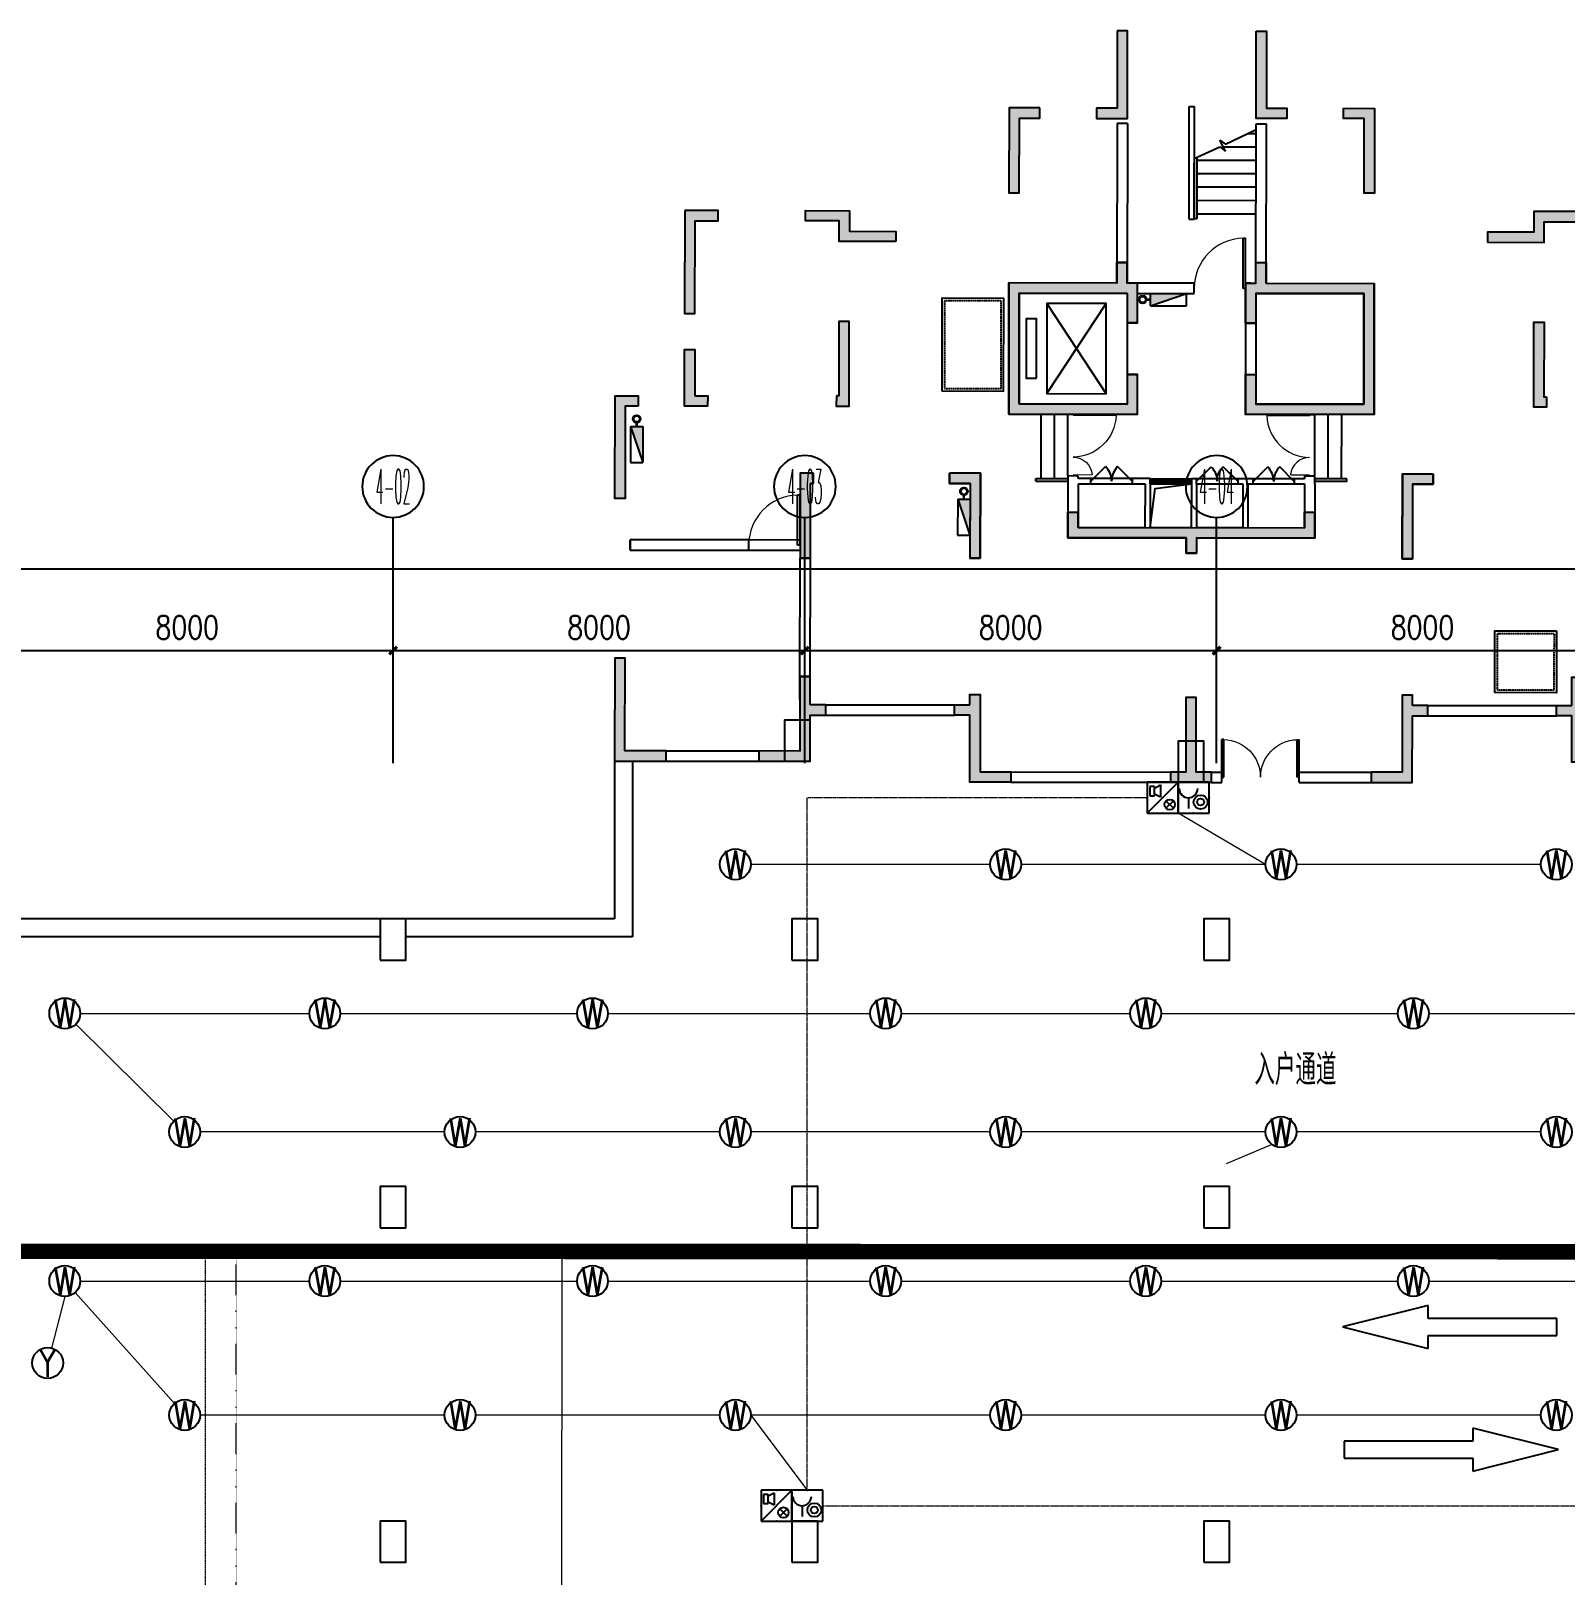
# Model space of a CAD drawing. Extents: x -781653 to 929899, y -292639 to -18670.
# Drawn here: x 415415 to 445226, y -144954 to -114948 of the extents above; entities that cross this region are included whole.
import ezdxf
from ezdxf.enums import TextEntityAlignment as Align

# ---------------------------------------------------------------- set-up
doc = ezdxf.new("R2010")
doc.units = 0
doc.header["$LTSCALE"] = 10
doc.header["$MEASUREMENT"] = 0
for name, pattern in [('ACAD_ISO11W100', [33.5, 12, -3, 12, -3, 0.5, -3]), ('BORDER', [1.75, 0.5, -0.25, 0.5, -0.25, 0, -0.25]), ('CENTER', [2, 1.25, -0.25, 0.25, -0.25]), ('DASH', [0.35, 0.25, -0.1]), ('DASHED', [0.75, 0.5, -0.25]), ('DIVIDE2', [0.625, 0.25, -0.125, 0, -0.125, 0, -0.125])]:
    doc.linetypes.add(name, pattern=pattern)
doc.layers.get('0').update_dxf_attribs({"linetype": 'CONTINUOUS'})
doc.layers.get('Defpoints').update_dxf_attribs({"linetype": 'CONTINUOUS'})
for name, color, linetype in [('AXIS', 3, 'CONTINUOUS'), ('AXIS_TEXT', 7, 'CONTINUOUS'), ('COLUMN', 1, 'CONTINUOUS'), ('DOTE', 8, 'CENTER'), ('JPS-X', 1, 'BORDER'), ('JPS-XHS', 7, 'CONTINUOUS'), ('LVTRY', 6, 'CONTINUOUS'), ('PUB_DIM', 3, 'CONTINUOUS'), ('RD-equip', 3, 'CONTINUOUS'), ('solid', 252, 'CONTINUOUS'), ('STAIR', 9, 'CONTINUOUS'), ('TEXT', 7, 'CONTINUOUS'), ('wall', 8, 'CONTINUOUS'), ('wall-jg', 7, 'CONTINUOUS'), ('WINDOW', 4, 'CONTINUOUS'), ('结构墙', 7, 'CONTINUOUS'), ('行车方向', 4, 'CONTINUOUS'), ('行车线', 207, 'CONTINUOUS')]:
    doc.layers.add(name, color=color, linetype=linetype)
doc.layers.add('RD-line', color=2, linetype='CONTINUOUS', lineweight=0)
doc.layers.get('DOTE').off()
doc.styles.add('_TCH_AXIS', font='COMPLEX', dxfattribs={"bigfont": 'GBCBIG'})
doc.styles.add('COMPLEX', font='COMPLEX')
doc.styles.add('DIM_FONT', font='SIMPLEX', dxfattribs={"width": 0.8, "bigfont": 'HZTXT'})
doc.styles.add('FS1', font='txt4', dxfattribs={"width": 0.8, "bigfont": 'fstxt'})
doc.styles.add('FS2', font='tjromans.shx', dxfattribs={"width": 0.8, "bigfont": 'tjhztxt.shx'})
doc.styles.get("Standard").update_dxf_attribs({"font": 'GBENOR', "bigfont": 'GBCBIG'})
doc.dimstyles.new('DIMN300', dxfattribs={"dimscale": 3, "dimtxt": 300, "dimasz": 100, "dimexe": 250, "dimexo": 300, "dimgap": 150, "dimtad": 1, "dimdec": 0, "dimzin": 0, "dimdsep": 46, "dimtxsty": 'DIM_FONT', "dimblk": 'ARCHTICK', "dimcen": 0.09, "dimclrt": 7, "dimazin": 2, "dimtfac": 1, "dimtdec": 0, "dimtix": 1, "dimtmove": 2, "dimatfit": 3, "dimfxl": 0, "dimtolj": 1, "dimtzin": 0, "dimarcsym": 0})

# ---------------------------------------------------------------- blocks, each defined once
blk = doc.blocks.new('DXHS')
at = {"layer": 'JPS-XHS'}
blk.add_hatch(color=256, dxfattribs=at).paths.add_polyline_path([(-350, 240), (-350, 0), (350, 0)])
at = {"layer": 'JPS-XHS', "linetype": 'Continuous'}
for p, q in [((-350, 240), (-350, 0)), ((-350, 240), (350, 240)), ((-350, 0), (350, 0)), ((350, 240), (350, 0))]:
    blk.add_line(p, q, dxfattribs=at)
at = {"layer": 'JPS-XHS'}
blk.add_line((-350, 240), (350, 0), dxfattribs=at)
blk = doc.blocks.new('FF')
at = {"linetype": 'Continuous'}
for radius in [75, 60]:
    blk.add_circle((0, 0), radius, dxfattribs=at)
blk = doc.blocks.new('$DorLib2D$00000001')
for p, q in [((0.45, 0.975), (0.5, 0.975)), ((0.45, 0), (0.45, 0.975)), ((0.5, 0), (0.5, 0.975)), ((0.5, 0), (0.45, 0))]:
    blk.add_line(p, q)
at = {"lineweight": 13}
blk.add_arc((0.475, 0), 0.975, 91.4693, 180, dxfattribs=at)
blk = doc.blocks.new('$DorLib2D$00000116')
at = {"color": 0}
for p, q in [((-0.5, 0), (-0.146, 0.354)), ((0.5, 0), (0.146, 0.354))]:
    blk.add_line(p, q, dxfattribs=at)
for centre, start, end in [((-0.5, 0), 0, 45), ((0.5, 0), 135, 180)]:
    blk.add_arc(centre, 0.5, start, end, dxfattribs=at)
blk = doc.blocks.new('$WINLIB2D$00000001')
for p, q in [((-0.5, 0.5), (0.5, 0.5)), ((-0.5, 0.5), (-0.5, -0.5)), ((0.5, -0.5), (0.5, 0.5)), ((0.5, 0.167), (-0.5, 0.167)), ((0.5, -0.167), (-0.5, -0.167)), ((-0.5, -0.5), (0.5, -0.5))]:
    blk.add_line(p, q)
blk = doc.blocks.new('$DorLib2D$00000025')
at = {"const_width": 0.02}
for points in [[(0.481, -0.001), (0.481, 0.691)], [(-0.481, 0.001), (-0.481, 0.308)]]:
    blk.add_lwpolyline(points, dxfattribs=at)
at = {"lineweight": 13}
for centre, radius, start, end in [((0.505, -0.002), 0.699, 91.9397, 179.7238), ((-0.501, 0.003), 0.307, 359.7899, 85.7508)]:
    blk.add_arc(centre, radius, start, end, dxfattribs=at)
blk = doc.blocks.new('A$C6717307E')
at = {"layer": 'solid'}
for points in [[(10150, 10050), (9950, 10050), (9950, 10450), (9750, 10450), (9750, 10050), (7650, 10050), (7650, 7500), (10150, 7500), (10150, 8275), (9950, 8275), (9950, 7700), (7850, 7700), (7850, 9850), (9950, 9850), (9950, 9275), (10150, 9275)], [(12450, 9850), (14550, 9850), (14550, 7700), (12450, 7700), (12450, 8275), (12250, 8275), (12250, 7500), (14750, 7500), (14750, 10050), (12650, 10050), (12650, 10450), (12450, 10450), (12450, 10050), (12250, 10050), (12250, 9275), (12450, 9275)], [(4350, 7850), (4300, 7850), (4300, 7650), (4550, 7650), (4550, 9300), (4350, 9300)], [(17850, 7650), (18100, 7650), (18100, 7850), (18050, 7850), (18050, 9300), (17850, 9300)], [(3800, 6150), (3850, 6150), (3850, 6350), (3600, 6350), (3600, 4700), (3800, 4700)], [(6900, 6150), (6900, 4700), (7100, 4700), (7100, 6350), (6500, 6350), (6500, 6150)], [(15300, 4700), (15500, 4700), (15500, 6150), (15900, 6150), (15900, 6350), (15300, 6350)], [(9000, 5300), (9000, 5600), (8800, 5600), (8800, 5100), (11100, 5100), (11100, 4800), (11300, 4800), (11300, 5100), (13600, 5100), (13600, 5600), (13400, 5600), (13400, 5300)]]:
    blk.add_hatch(color=8, dxfattribs=at).paths.add_polyline_path(points)
at = {"layer": 'JPS-X', "color": 8, "const_width": 50}
for points in [[(10325, 9730), (10400, 9730)], [(420, 7325), (420, 7250)], [(6780, 5925), (6780, 5850)]]:
    blk.add_lwpolyline(points, dxfattribs=at)
at = {"layer": 'LVTRY', "color": 8}
blk.add_lwpolyline([(10400, 5300), (10498, 6056), (11200, 6150)], dxfattribs=at)
at = {"layer": 'STAIR', "color": 8}
for p, q in [((11856, 12749), (12450, 13040)), ((12286, 12960), (12450, 12960)), ((11250, 12470), (11748, 12696)), ((11748, 12696), (11855, 12614)), ((11749, 12830), (11856, 12749)), ((11855, 12614), (11749, 12830)), ((11813, 12700), (12450, 12700)), ((11250, 12470), (11250, 11300)), ((11300, 12492), (11300, 11300)), ((11300, 12440), (12450, 12440)), ((11300, 12180), (12450, 12180)), ((11300, 11920), (12450, 11920)), ((11300, 11660), (12450, 11660)), ((11300, 11300), (11250, 11300)), ((11300, 11400), (12450, 11400)), ((8390, 9650), (9540, 7900)), ((8390, 7900), (9540, 9650)), ((9950, 9275), (9950, 8275)), ((8280, 6250), (8280, 7500)), ((8540, 6250), (8540, 7500)), ((8800, 6300), (8800, 7500)), ((13600, 6300), (13600, 7500)), ((13860, 6250), (13860, 7500)), ((14120, 6250), (14120, 7500)), ((8180, 6250), (8800, 6250)), ((8180, 6200), (8180, 6250)), ((8180, 6200), (8800, 6200)), ((10050, 6250), (9250, 6250)), ((9250, 6150), (10050, 6150)), ((12100, 6250), (11300, 6250)), ((11300, 6150), (12100, 6150)), ((13200, 6250), (12400, 6250)), ((12400, 6150), (13200, 6150)), ((14220, 6250), (13600, 6250)), ((14220, 6200), (13600, 6200)), ((14220, 6200), (14220, 6250)), ((3600, 5050), (2600, 5050)), ((2600, 4850), (3600, 4850))]:
    blk.add_line(p, q, dxfattribs=at)
for points in [[(6350, 7950), (7550, 7950), (7550, 9750), (6350, 9750)], [(9540, 7900), (9540, 9650), (8390, 9650), (8390, 7900)], [(8190, 8200), (8190, 9350), (7990, 9350), (7990, 8200)], [(18300, 3300), (18300, 2100), (17100, 2100), (17100, 3300)]]:
    blk.add_lwpolyline(points, close=True, dxfattribs=at)
at = {"layer": 'STAIR', "color": 8, "linetype": 'DASH'}
for points in [[(6400, 8000), (7500, 8000), (7500, 9700), (6400, 9700)], [(18250, 3250), (18250, 2150), (17150, 2150), (17150, 3250)]]:
    blk.add_lwpolyline(points, close=True, dxfattribs=at)
at = {"layer": 'wall', "color": 8}
for p, q in [((11150, 11290), (11150, 13480)), ((11150, 13480), (11250, 13480)), ((11250, 11290), (11250, 13480)), ((9750, 13150), (9750, 10050)), ((9950, 13150), (9750, 13150)), ((9950, 13150), (9950, 10050)), ((12450, 10050), (12450, 13150)), ((12450, 13150), (12650, 13150)), ((12650, 10050), (12650, 13150)), ((11150, 11290), (11250, 11290)), ((7650, 10050), (7650, 7500)), ((9750, 10050), (7650, 10050)), ((10050, 10050), (9950, 10050)), ((11250, 10050), (10050, 10050)), ((11250, 9850), (11250, 10050)), ((12350, 10050), (12250, 10050)), ((12250, 10050), (12250, 9850)), ((12350, 10050), (12450, 10050)), ((12650, 10050), (14750, 10050)), ((14750, 10050), (14750, 7500)), ((7850, 9850), (7850, 7700)), ((9850, 9850), (7850, 9850)), ((9950, 9850), (9850, 9850)), ((9950, 9850), (9950, 9275)), ((10150, 9850), (11250, 9850)), ((10150, 9275), (10150, 9850)), ((12250, 9850), (12250, 7500)), ((12450, 9850), (12450, 7700)), ((12450, 9850), (12550, 9850)), ((12550, 9850), (14550, 9850)), ((14550, 9850), (14550, 7700)), ((9950, 9275), (10150, 9275)), ((10150, 8275), (9950, 8275)), ((9950, 8275), (9950, 7700)), ((10150, 7500), (10150, 8275)), ((7850, 7700), (8900, 7700)), ((8900, 7700), (9950, 7700)), ((13500, 7700), (12450, 7700)), ((14550, 7700), (13500, 7700)), ((7650, 7500), (8800, 7500)), ((8800, 7500), (9000, 7500)), ((9000, 7500), (10150, 7500)), ((13400, 7500), (12250, 7500)), ((13400, 7500), (13600, 7500)), ((14750, 7500), (13600, 7500)), ((9000, 6300), (8800, 6300)), ((8800, 6300), (8800, 6150)), ((8800, 6150), (8800, 5100)), ((9000, 6250), (9000, 6300)), ((9250, 6250), (9000, 6250)), ((9000, 6150), (9000, 5300)), ((9000, 6150), (9250, 6150)), ((9250, 6150), (9250, 6250)), ((10400, 6250), (10050, 6250)), ((10050, 6250), (10050, 6150)), ((10050, 6150), (10300, 6150)), ((10300, 6150), (10300, 5300)), ((10400, 6150), (10400, 6250)), ((10400, 6150), (10400, 5300)), ((11300, 6250), (11200, 6250)), ((11200, 6250), (11200, 6150)), ((11200, 6150), (11200, 5300)), ((11300, 6150), (11300, 6250)), ((11300, 6150), (11300, 5300)), ((12300, 6250), (12100, 6250)), ((12100, 6250), (12100, 6150)), ((12100, 6150), (12200, 6150)), ((12200, 6150), (12200, 5300)), ((12400, 6250), (12300, 6250)), ((12300, 6150), (12300, 5300)), ((12300, 6150), (12400, 6150)), ((12400, 6150), (12400, 6250)), ((13400, 6250), (13200, 6250)), ((13200, 6250), (13200, 6150)), ((13200, 6150), (13400, 6150)), ((13600, 6300), (13400, 6300)), ((13400, 6300), (13400, 6250)), ((13400, 6150), (13400, 5300)), ((13600, 6150), (13600, 6300)), ((13600, 6150), (13600, 5100)), ((9000, 5300), (10300, 5300)), ((10400, 5300), (11200, 5300)), ((11200, 5300), (11200, 5300)), ((11300, 5300), (12200, 5300)), ((12300, 5300), (13400, 5300)), ((2600, 5050), (300, 5050)), ((300, 5050), (300, 4850)), ((300, 4850), (2600, 4850)), ((2600, 4850), (2600, 5050)), ((3600, 5050), (3600, 4850)), ((8800, 5100), (10400, 5100)), ((10400, 5100), (11100, 5100)), ((11100, 5100), (11100, 4800)), ((11300, 5100), (12300, 5100)), ((11300, 5100), (11300, 4800)), ((11300, 5100), (11300, 5100)), ((12300, 5100), (13600, 5100)), ((3600, 2400), (3600, 4700)), ((3600, 4700), (3800, 4700)), ((3800, 2400), (3800, 4700)), ((11300, 4800), (11100, 4800)), ((3600, 2400), (3800, 2400))]:
    blk.add_line(p, q, dxfattribs=at)
at = {"layer": 'wall-jg', "color": 8}
for p, q in [((9750, 10050), (9750, 10450)), ((9750, 10450), (9950, 10450)), ((9950, 10450), (9950, 10050)), ((12450, 10050), (12450, 10450)), ((12450, 10450), (12650, 10450)), ((12650, 10450), (12650, 10050)), ((7650, 7500), (7650, 10050)), ((9750, 10050), (7650, 10050)), ((10150, 10050), (9950, 10050)), ((10150, 9275), (10150, 10050)), ((12250, 9275), (12250, 10050)), ((12250, 10050), (12450, 10050)), ((12650, 10050), (14750, 10050)), ((14750, 7500), (14750, 10050)), ((7850, 9850), (9950, 9850)), ((7850, 7700), (7850, 9850)), ((9950, 9850), (9950, 9275)), ((12450, 9850), (12450, 9275)), ((14550, 9850), (12450, 9850)), ((14550, 7700), (14550, 9850)), ((4550, 9300), (4350, 9300)), ((4350, 9300), (4350, 7850)), ((4550, 7650), (4550, 9300)), ((10150, 9275), (9950, 9275)), ((12250, 9275), (12450, 9275)), ((17850, 7650), (17850, 9300)), ((17850, 9300), (18050, 9300)), ((18050, 9300), (18050, 7850)), ((9950, 8275), (9950, 7700)), ((10150, 8275), (9950, 8275)), ((10150, 7500), (10150, 8275)), ((12250, 7500), (12250, 8275)), ((12250, 8275), (12450, 8275)), ((12450, 8275), (12450, 7700)), ((4300, 7850), (4300, 7650)), ((4350, 7850), (4300, 7850)), ((18050, 7850), (18100, 7850)), ((18100, 7850), (18100, 7650)), ((4300, 7650), (4550, 7650)), ((7850, 7700), (9950, 7700)), ((14550, 7700), (12450, 7700)), ((18100, 7650), (17850, 7650)), ((7650, 7500), (10150, 7500)), ((14750, 7500), (12250, 7500)), ((3850, 6350), (3600, 6350)), ((3600, 6350), (3600, 4700)), ((3850, 6350), (3850, 6150)), ((7100, 6350), (6500, 6350)), ((6500, 6150), (6500, 6350)), ((7100, 6350), (7100, 4700)), ((15300, 6350), (15900, 6350)), ((15300, 6350), (15300, 4700)), ((15900, 6150), (15900, 6350)), ((3800, 4700), (3800, 6150)), ((3850, 6150), (3800, 6150)), ((6900, 6150), (6500, 6150)), ((6900, 6150), (6900, 4700)), ((15500, 6150), (15500, 4700)), ((15500, 6150), (15900, 6150)), ((8800, 5600), (9000, 5600)), ((8800, 5100), (8800, 5600)), ((9000, 5300), (9000, 5600)), ((13400, 5600), (13600, 5600)), ((13400, 5300), (13400, 5600)), ((13600, 5100), (13600, 5600)), ((9000, 5300), (13400, 5300)), ((300, 5050), (300, 5050)), ((300, 4850), (300, 5050)), ((300, 4850), (300, 4850)), ((11100, 5100), (8800, 5100)), ((11100, 5100), (11100, 4800)), ((11300, 5100), (11300, 4800)), ((11300, 5100), (13600, 5100)), ((3800, 4700), (3600, 4700)), ((7100, 4700), (6900, 4700)), ((11100, 4800), (11300, 4800)), ((15300, 4700), (15500, 4700)), ((3800, 2400), (3600, 2400)), ((3600, 1950), (3600, 2400)), ((3800, 1950), (3800, 2400))]:
    blk.add_line(p, q, dxfattribs=at)
at = {"layer": 'WINDOW', "color": 8, "linetype": 'DASH'}
for p, q in [((10150, 9275), (9950, 9275)), ((9950, 8275), (10150, 8275))]:
    blk.add_line(p, q, dxfattribs=at)
at = {"layer": 'JPS-X', "color": 8}
blk.add_blockref('FF', (10250, 9730), dxfattribs=at)
at = {"layer": 'JPS-X', "color": 8, "rotation": 270}
for p in [(420, 7400), (6780, 6000)]:
    blk.add_blockref('FF', p, dxfattribs=at)
at = {"layer": 'JPS-XHS', "color": 8, "xscale": -1}
for p, rotation in [((10750, 9850), 179.9999999999999), ((540, 6900), 90), ((6900, 5500), 90)]:
    blk.add_blockref('DXHS', p, dxfattribs=dict(at, rotation=rotation))
at = {"layer": 'WINDOW', "color": 8}
for name, p, xscale, yscale, zscale in [('$DorLib2D$00000001', (11750, 9950), 1000.000000000001, 1000.000000000001, -1000), ('$DorLib2D$00000116', (11700, 6200), -799.9999999999999, 799.9999999999999, -800), ('$DorLib2D$00000116', (12800, 6200), 799.9999999999999, 799.9999999999999, 800)]:
    blk.add_blockref(name, p, dxfattribs=dict(at, xscale=xscale, yscale=yscale, zscale=zscale))
for name, p, xscale, yscale, zscale, rotation in [('$DorLib2D$00000025', (8900, 6900), -1199.999999999999, 1199.999999999999, -1200, 270), ('$DorLib2D$00000025', (13500, 6900), 1199.999999999999, 1199.999999999999, -1200, 90), ('$DorLib2D$00000116', (9650, 6200), 800, 800, 800, 359.9999999999974), ('$WINLIB2D$00000001', (10800, 6200), -799.9999999999999, 99.99999999999999, 800, 179.9999999999999), ('$DorLib2D$00000001', (3100, 4950), 999.9999999999995, 999.9999999999995, -1000, 359.9999999998243)]:
    blk.add_blockref(name, p, dxfattribs=dict(at, xscale=xscale, yscale=yscale, zscale=zscale, rotation=rotation))
blk = doc.blocks.new('A$C63A85C0E')
at = {"layer": 'solid'}
for points in [[(9350, 13100), (9350, 12900), (9950, 12900), (9950, 14400), (9950, 14600), (9750, 14600), (9750, 13100)], [(12650, 13100), (12650, 14600), (12450, 14600), (12450, 14400), (12450, 12900), (13050, 12900), (13050, 13100)], [(7650, 13100), (7650, 11450), (7850, 11450), (7850, 12900), (8250, 12900), (8250, 13100)], [(14550, 12900), (14550, 11450), (14750, 11450), (14750, 13100), (14150, 13100), (14150, 12900)], [(1350, 11100), (1350, 9100), (1550, 9100), (1550, 10900), (2000, 10900), (2000, 11100)], [(4550, 10700), (4550, 11100), (3700, 11100), (3700, 10900), (4350, 10900), (4350, 10500), (5450, 10500), (5450, 10700)], [(18050, 10900), (18700, 10900), (18700, 11100), (17850, 11100), (17850, 10700), (16950, 10700), (16950, 10500), (18050, 10500)], [(9950, 8925), (10150, 8925), (10150, 9700), (9950, 9700), (9950, 10100), (9750, 10100), (9750, 9700), (7650, 9700), (7650, 7150), (10150, 7150), (10150, 7925), (9950, 7925), (9950, 7350), (7850, 7350), (7850, 9500), (9950, 9500)], [(12450, 8925), (12250, 8925), (12250, 9700), (12450, 9700), (12450, 10100), (12650, 10100), (12650, 9700), (14750, 9700), (14750, 7150), (12250, 7150), (12250, 7925), (12450, 7925), (12450, 7350), (14550, 7350), (14550, 9500), (12450, 9500)], [(4350, 7500), (4300, 7500), (4300, 7300), (4550, 7300), (4550, 8950), (4350, 8950)], [(17850, 7300), (18100, 7300), (18100, 7500), (18050, 7500), (18050, 8950), (17850, 8950)], [(1550, 7500), (1550, 8400), (1350, 8400), (1350, 7300), (1800, 7300), (1800, 7500)], [(0, 7500), (0, 5500), (200, 5500), (200, 7300), (450, 7300), (450, 7500)], [(3800, 5800), (3850, 5800), (3850, 6000), (3600, 6000), (3600, 4350), (3800, 4350)], [(6900, 5800), (6900, 4350), (7100, 4350), (7100, 6000), (6500, 6000), (6500, 5800)], [(15300, 4350), (15500, 4350), (15500, 5800), (15900, 5800), (15900, 6000), (15300, 6000)], [(9000, 4950), (9000, 5250), (8800, 5250), (8800, 4750), (11100, 4750), (11100, 4450), (11300, 4450), (11300, 4750), (13600, 4750), (13600, 5250), (13400, 5250), (13400, 4950)], [(1000, 400), (1000, 600), (200, 600), (200, 2400), (0, 2400), (0, 400)], [(2800, 600), (2800, 400), (3800, 400), (3800, 1300), (4100, 1300), (4100, 1500), (3800, 1500), (3800, 2050), (3600, 2050), (3600, 600)], [(18600, 1300), (18600, 400), (19600, 400), (19600, 600), (18800, 600), (18800, 2050), (18600, 2050), (18600, 1500), (18300, 1500), (18300, 1300)], [(7100, 1700), (6900, 1700), (6900, 1500), (6600, 1500), (6600, 1300), (6900, 1300), (6900, 0), (7700, 0), (7700, 200), (7100, 200)], [(11600, 0), (11600, 200), (11300, 200), (11300, 1650), (11100, 1650), (11100, 200), (10800, 200), (10800, 0)], [(15300, 200), (14700, 200), (14700, 0), (15500, 0), (15500, 1300), (15800, 1300), (15800, 1500), (15500, 1500), (15500, 1700), (15300, 1700)]]:
    blk.add_hatch(color=256, dxfattribs=at).paths.add_polyline_path(points)
at = {"layer": 'wall-jg'}
for points in [[(9750, 14600), (9750, 13100), (9350, 13100), (9350, 12900), (9950, 12900), (9950, 14400), (9950, 14400), (9950, 14600)], [(12450, 14600), (12650, 14600), (12650, 13100), (13050, 13100), (13050, 12900), (12450, 12900), (12450, 14400), (12450, 14400)], [(1350, 11100), (1350, 9100), (1550, 9100), (1550, 10900), (2000, 10900), (2000, 11100)], [(5450, 10500), (4350, 10500), (4350, 10900), (3700, 10900), (3700, 11100), (4550, 11100), (4550, 10700), (5450, 10700)], [(16950, 10500), (18050, 10500), (18050, 10900), (18700, 10900), (18700, 11100), (17850, 11100), (17850, 10700), (16950, 10700)], [(1550, 7500), (1800, 7500), (1800, 7300), (1350, 7300), (1350, 8400), (1550, 8400)], [(450, 7300), (200, 7300), (200, 5500), (0, 5500), (0, 7500), (450, 7500)], [(6500, 6000), (6500, 5800), (6900, 5800), (6900, 4350), (7100, 4350), (7100, 6000)], [(15900, 6000), (15900, 5800), (15500, 5800), (15500, 4350), (15300, 4350), (15300, 6000)]]:
    blk.add_lwpolyline(points, close=True, dxfattribs=at)
for points in [[(8250, 13100), (7650, 13100), (7650, 11450), (7850, 11450), (7850, 12900), (8250, 12900), (8250, 13100)], [(14150, 13100), (14750, 13100), (14750, 11450), (14550, 11450), (14550, 12900), (14150, 12900), (14150, 13100)], [(9950, 8925), (10150, 8925), (10150, 9700), (9950, 9700), (9950, 10100), (9750, 10100), (9750, 9700), (7650, 9700), (7650, 7150), (10150, 7150), (10150, 7925), (9950, 7925), (9950, 7350), (7850, 7350), (7850, 9500), (9950, 9500), (9950, 8925)], [(12450, 8925), (12250, 8925), (12250, 9700), (12450, 9700), (12450, 10100), (12650, 10100), (12650, 9700), (14750, 9700), (14750, 7150), (12250, 7150), (12250, 7925), (12450, 7925), (12450, 7350), (14550, 7350), (14550, 9500), (12450, 9500), (12450, 8925)], [(4300, 7500), (4300, 7300), (4550, 7300), (4550, 8950), (4350, 8950), (4350, 7500), (4300, 7500)], [(18100, 7500), (18100, 7300), (17850, 7300), (17850, 8950), (18050, 8950), (18050, 7500), (18100, 7500)], [(3600, 4350), (3800, 4350), (3800, 5800), (3850, 5800), (3850, 6000), (3600, 6000), (3600, 4350)], [(13400, 5250), (13600, 5250), (13600, 4750), (11300, 4750), (11300, 4450), (11100, 4450), (11100, 4750), (8800, 4750), (8800, 5250), (9000, 5250), (9000, 4950), (13400, 4950), (13400, 5250)], [(0, 400), (1000, 400), (1000, 600), (200, 600), (200, 2400), (0, 2400), (0, 400)], [(3800, 1500), (3800, 2050), (3600, 2050), (3600, 600), (2800, 600), (2800, 400), (3800, 400), (3800, 1300), (4100, 1300), (4100, 1500), (3800, 1500)], [(18600, 1500), (18600, 2050), (18800, 2050), (18800, 600), (19600, 600), (19600, 400), (18600, 400), (18600, 1300), (18300, 1300), (18300, 1500), (18600, 1500)], [(6900, 1500), (6900, 1700), (7100, 1700), (7100, 200), (7700, 200), (7700, 0), (6900, 0), (6900, 1300), (6600, 1300), (6600, 1500), (6900, 1500)], [(11600, 200), (11300, 200), (11300, 1650), (11100, 1650), (11100, 200), (10800, 200), (10800, 0), (11600, 0), (11600, 200)], [(15500, 1500), (15500, 1700), (15300, 1700), (15300, 200), (14700, 200), (14700, 0), (15500, 0), (15500, 1300), (15800, 1300), (15800, 1500), (15500, 1500)]]:
    blk.add_lwpolyline(points, dxfattribs=at)
blk = doc.blocks.new('$DorLib2D$00000002')
for p, q in [((-0.5, 0), (-0.5, 0.4875)), ((-0.475, 0.4875), (-0.5, 0.4875)), ((-0.475, 0), (-0.475, 0.4875)), ((0.475, 0), (0.475, 0.4875)), ((0.475, 0.4875), (0.5, 0.4875)), ((0.5, 0), (0.5, 0.4875)), ((-0.5, 0), (-0.475, 0)), ((0.5, 0), (0.475, 0))]:
    blk.add_line(p, q)
at = {"lineweight": 13}
for centre, start, end in [((-0.4875, 0), 0, 88.53072), ((0.4875, 0), 91.46928, 180)]:
    blk.add_arc(centre, 0.4875, start, end, dxfattribs=at)
blk = doc.blocks.new('A$C1C157CE4')
at = {"layer": '行车线', "linetype": 'DASH', "ltscale": 3000}
for points in [[(4167, 2967), (1667, 2967), (1667, 3217), (0, 2800), (1667, 2383), (1667, 2633), (4167, 2633)], [(2531, 833), (2531, 583), (31, 583), (31, 250), (2531, 250), (2531, 0), (4198, 417)]]:
    blk.add_lwpolyline(points, close=True, dxfattribs=at)
blk = doc.blocks.new('A$C0FE76EBE')
at = {"layer": 'COLUMN'}
for points in [[(2867, 57011), (3367, 57011), (3367, 57811), (2867, 57811)], [(10518, 56603), (11018, 56603), (11018, 57403), (10518, 57403)], [(-4987, 53147), (-4487, 53147), (-4487, 53947), (-4987, 53947)], [(3013, 53147), (3513, 53147), (3513, 53947), (3013, 53947)], [(11013, 53147), (11513, 53147), (11513, 53947), (11013, 53947)], [(-4987, 47947), (-4487, 47947), (-4487, 48747), (-4987, 48747)], [(3013, 47947), (3513, 47947), (3513, 48747), (3013, 48747)], [(11013, 47947), (11513, 47947), (11513, 48747), (11013, 48747)], [(-4987, 41447), (-4487, 41447), (-4487, 42247), (-4987, 42247)], [(3013, 41447), (3513, 41447), (3513, 42247), (3013, 42247)], [(11013, 41447), (11513, 41447), (11513, 42247), (11013, 42247)]]:
    blk.add_lwpolyline(points, close=True, dxfattribs=at)
at = {"layer": '结构墙'}
for p, q in [((-433, 57015), (-433, 53947)), ((-83, 57015), (-83, 53597))]:
    blk.add_line(p, q, dxfattribs=at)
at = {"layer": '结构墙', "linetype": 'ByBlock'}
for p, q in [((-433, 53947), (-12937, 53947)), ((-4987, 53597), (-12337, 53597)), ((-83, 53597), (-4487, 53597))]:
    blk.add_line(p, q, dxfattribs=at)
blk = doc.blocks.new('_ArchTick')
at = {"color": 0, "linetype": 'ByBlock', "const_width": 0.4}
blk.add_lwpolyline([(-0.5, -0.5), (0.5, 0.5)], dxfattribs=at)
blk = doc.blocks.new('*D91')
at = {"layer": 'Defpoints', "color": 0}
for p in [(271364, 114956), (263364, 112319), (271364, 112319)]:
    blk.add_point(p, dxfattribs=at)
at = {"layer": 'PUB_DIM', "color": 0, "lineweight": -2}
for p, q in [((263364, 112769), (263364, 115331)), ((271364, 112769), (271364, 115331)), ((263364, 114956), (271364, 114956))]:
    blk.add_line(p, q, dxfattribs=at)
at = {"layer": 'PUB_DIM', "color": 0, "lineweight": -2, "xscale": 150, "yscale": 150, "zscale": 150, "rotation": 180}
blk.add_blockref('_ArchTick', (263364, 114956), dxfattribs=at)
at = {"layer": 'PUB_DIM', "color": 0, "lineweight": -2, "xscale": 150, "yscale": 150, "zscale": 150}
blk.add_blockref('_ArchTick', (271364, 114956), dxfattribs=at)
at = {"layer": 'PUB_DIM', "color": 7, "insert": (267364, 115406), "char_height": 450, "attachment_point": 5, "style": 'DIM_FONT'}
blk.add_mtext('\\A1;8000', dxfattribs=at)
blk = doc.blocks.new('*D92')
at = {"layer": 'Defpoints', "color": 0}
for p in [(263364, 114956), (255364, 112319), (263364, 112319)]:
    blk.add_point(p, dxfattribs=at)
at = {"layer": 'PUB_DIM', "color": 0, "lineweight": -2}
for p, q in [((255364, 112769), (255364, 115331)), ((263364, 112769), (263364, 115331)), ((255364, 114956), (263364, 114956))]:
    blk.add_line(p, q, dxfattribs=at)
at = {"layer": 'PUB_DIM', "color": 0, "lineweight": -2, "xscale": 150, "yscale": 150, "zscale": 150, "rotation": 180}
blk.add_blockref('_ArchTick', (255364, 114956), dxfattribs=at)
at = {"layer": 'PUB_DIM', "color": 0, "lineweight": -2, "xscale": 150, "yscale": 150, "zscale": 150}
blk.add_blockref('_ArchTick', (263364, 114956), dxfattribs=at)
at = {"layer": 'PUB_DIM', "color": 7, "insert": (259364, 115406), "char_height": 450, "attachment_point": 5, "style": 'DIM_FONT'}
blk.add_mtext('\\A1;8000', dxfattribs=at)
blk = doc.blocks.new('*D93')
at = {"layer": 'Defpoints', "color": 0}
for p in [(255364, 114956), (247364, 112319), (255364, 112319)]:
    blk.add_point(p, dxfattribs=at)
at = {"layer": 'PUB_DIM', "color": 0, "lineweight": -2}
for p, q in [((247364, 112769), (247364, 115331)), ((255364, 112769), (255364, 115331)), ((247364, 114956), (255364, 114956))]:
    blk.add_line(p, q, dxfattribs=at)
at = {"layer": 'PUB_DIM', "color": 0, "lineweight": -2, "xscale": 150, "yscale": 150, "zscale": 150, "rotation": 180}
blk.add_blockref('_ArchTick', (247364, 114956), dxfattribs=at)
at = {"layer": 'PUB_DIM', "color": 0, "lineweight": -2, "xscale": 150, "yscale": 150, "zscale": 150}
blk.add_blockref('_ArchTick', (255364, 114956), dxfattribs=at)
at = {"layer": 'PUB_DIM', "color": 7, "insert": (251364, 115406), "char_height": 450, "attachment_point": 5, "style": 'DIM_FONT'}
blk.add_mtext('\\A1;8000', dxfattribs=at)
blk = doc.blocks.new('*D94')
at = {"layer": 'Defpoints', "color": 0}
for p in [(247364, 114956), (239364, 112319), (247364, 112319)]:
    blk.add_point(p, dxfattribs=at)
at = {"layer": 'PUB_DIM', "color": 0, "lineweight": -2}
for p, q in [((239364, 112769), (239364, 115331)), ((247364, 112769), (247364, 115331)), ((239364, 114956), (247364, 114956))]:
    blk.add_line(p, q, dxfattribs=at)
at = {"layer": 'PUB_DIM', "color": 0, "lineweight": -2, "xscale": 150, "yscale": 150, "zscale": 150, "rotation": 180}
blk.add_blockref('_ArchTick', (239364, 114956), dxfattribs=at)
at = {"layer": 'PUB_DIM', "color": 0, "lineweight": -2, "xscale": 150, "yscale": 150, "zscale": 150}
blk.add_blockref('_ArchTick', (247364, 114956), dxfattribs=at)
at = {"layer": 'PUB_DIM', "color": 7, "insert": (243364, 115406), "char_height": 450, "attachment_point": 5, "style": 'DIM_FONT'}
blk.add_mtext('\\A1;8000', dxfattribs=at)
blk = doc.blocks.new('*D117')
at = {"layer": 'Defpoints', "color": 0}
for p in [(295364, 116544), (25264, 112319), (295364, 112296)]:
    blk.add_point(p, dxfattribs=at)
at = {"layer": 'PUB_DIM', "color": 0, "lineweight": -2}
for p, q in [((25264, 112769), (25264, 116919)), ((295364, 112746), (295364, 116919)), ((25264, 116544), (295364, 116544))]:
    blk.add_line(p, q, dxfattribs=at)
at = {"layer": 'PUB_DIM', "color": 0, "lineweight": -2, "xscale": 150, "yscale": 150, "zscale": 150, "rotation": 180}
blk.add_blockref('_ArchTick', (25264, 116544), dxfattribs=at)
at = {"layer": 'PUB_DIM', "color": 0, "lineweight": -2, "xscale": 150, "yscale": 150, "zscale": 150}
blk.add_blockref('_ArchTick', (295364, 116544), dxfattribs=at)
at = {"layer": 'PUB_DIM', "color": 7, "insert": (160314, 116994), "char_height": 450, "attachment_point": 5, "style": 'DIM_FONT'}
blk.add_mtext('\\A1;270100', dxfattribs=at)
blk = doc.blocks.new('_AXISO')
blk.add_circle((0, 0), 0.5)
at = {"layer": 'AXIS_TEXT', "style": 'COMPLEX', "width": 1.041667}
blk.add_attdef('A', text='', height=0.56, dxfattribs=at).set_placement((-0.25, -0.28), (0.25, -0.28), align=Align.FIT)
blk = doc.blocks.new('yy')
at = {"layer": 'RD-equip'}
blk.add_circle((0, 0), 200, dxfattribs=at)
at = {"layer": 'RD-equip', "color": 4, "style": 'FS1', "width": 0.8}
blk.add_attdef('Y', text='', height=360, dxfattribs=at).set_placement((0, 0), align=Align.MIDDLE)
blk = doc.blocks.new('$equip$00001630')
for p, q in [((-0.5, 0), (-0.5, -1)), ((0.5, 0), (-0.5, 0)), ((0.5, -1), (0.5, 0)), ((-0.169, -0.5), (-0.169, -0.85)), ((-0.5, -1), (0.5, -1))]:
    blk.add_line(p, q)
for radius in [0.226, 0.113]:
    blk.add_circle((0.227, -0.64), radius)
blk.add_arc((-0.169, -0.2), 0.3, 180, 0)
for p in [(0, 0), (-0.5, -0.5), (0.5, -0.5), (0, -1)]:
    blk.add_point(p)
at = {"flags": 9}
blk.add_attdef('A', (0, 0), '', height=0.00002, dxfattribs=at)
blk.add_attdef('B', text='', height=0.4, dxfattribs=at).set_placement((0.884, -0.7), align=Align.MIDDLE_CENTER)
blk = doc.blocks.new('$equip$00001636')
for p, q in [((0.5, 0), (-0.5, 0)), ((0.5, 0), (-0.5, -1)), ((-0.5, 0), (-0.5, -1)), ((0.5, -1), (0.5, 0)), ((-0.417, -0.135, 0), (-0.417, -0.435, 0)), ((-0.269, -0.135, 0), (-0.417, -0.135, 0)), ((-0.417, -0.435, 0), (-0.269, -0.435, 0)), ((-0.269, -0.185, 0), (-0.069, -0.085, 0)), ((-0.269, -0.435, 0), (-0.269, -0.135, 0)), ((-0.069, -0.485, 0), (-0.269, -0.385, 0)), ((-0.069, -0.085, 0), (-0.069, -0.485, 0)), ((-0.5, -1), (0.5, -1)), ((0.105, -0.602), (0.344, -0.841)), ((0.105, -0.841), (0.344, -0.602))]:
    blk.add_line(p, q)
blk.add_circle((0.225, -0.722), 0.169)
for p in [(0, 0), (-0.5, -0.5), (0.5, -0.5), (0, -1)]:
    blk.add_point(p)
at = {"flags": 9}
blk.add_attdef('A', (0, 0), '', height=0.00002, dxfattribs=at)
blk.add_attdef('B', text='', height=0.4, dxfattribs=at).set_placement((0.884, -0.7), align=Align.MIDDLE_CENTER)
blk = doc.blocks.new('sdfgsdgsdgdsg')
at = {"layer": 'RD-equip', "xscale": 600, "yscale": 600, "zscale": 600, "rotation": 359.9999999999889}
for name, p in [('$equip$00001636', (-300, 600)), ('$equip$00001630', (300, 600))]:
    blk.add_blockref(name, p, dxfattribs=at)
blk = doc.blocks.new('A$C35934B5C')
at = {"layer": 'AXIS'}
for p, q in [((247364.2, 112857.5), (247364.2, 117544.5)), ((255364.2, 112857.5), (255364.2, 117544.5)), ((263364.2, 112857.5), (263364.2, 117544.5))]:
    blk.add_line(p, q, dxfattribs=at)
ref = blk.add_blockref('_AXISO', (247364.2, 118144.5), dxfattribs=dict(at, xscale=-1200, yscale=1200, zscale=1200, rotation=180))
ref.add_attrib('A', '4-02', dxfattribs={"layer": 'AXIS_TEXT', "linetype": 'ByBlock', "height": 678.82, "style": '_TCH_AXIS', "width": 0.259259}).set_placement((247024.8, 117805.1), (247703.6, 117805.1), align=Align.FIT)
ref = blk.add_blockref('_AXISO', (255364.2, 118144.5), dxfattribs=dict(at, xscale=-1200, yscale=1200, zscale=1200, rotation=180))
ref.add_attrib('A', '4-03', dxfattribs={"layer": 'AXIS_TEXT', "linetype": 'ByBlock', "height": 678.82, "style": '_TCH_AXIS', "width": 0.259259}).set_placement((255024.8, 117805.1), (255703.6, 117805.1), align=Align.FIT)
ref = blk.add_blockref('_AXISO', (263364.2, 118144.5), dxfattribs=dict(at, xscale=-1200, yscale=1200, zscale=1200, rotation=180))
ref.add_attrib('A', '4-04', dxfattribs={"layer": 'AXIS_TEXT', "linetype": 'ByBlock', "height": 678.82, "style": '_TCH_AXIS', "width": 0.253012}).set_placement((263024.8, 117805.1), (263703.6, 117805.1), align=Align.FIT)
at = {"layer": 'PUB_DIM'}
dim = blk.add_linear_dim(base=(295364.2, 116543.9), p1=(25264.2, 112318.8), p2=(295364.2, 112296.4), dimstyle='DIMN300', override={"dimscale": 1.5}, dxfattribs=at)
dim.commit()
dim.dimension.update_dxf_attribs({"geometry": '*D117', "text_midpoint": (160314.2, 116993.9)})
for p1, p2, picture, middle in [((239364.2, 112318.8), (247364.2, 112318.8), '*D94', (243364.2, 115406.2)), ((247364.2, 112318.8), (255364.2, 112318.8), '*D93', (251364.2, 115406.2)), ((255364.2, 112318.8), (263364.2, 112318.8), '*D92', (259364.2, 115406.2)), ((263364.2, 112318.8), (271364.2, 112318.8), '*D91', (267364.2, 115406.2))]:
    dim = blk.add_aligned_dim(p1=p1, p2=p2, distance=2637.4, dimstyle='DIMN300', override={"dimscale": 1.5}, dxfattribs=at)
    dim.commit()
    dim.dimension.update_dxf_attribs({"geometry": picture, "text_midpoint": middle})

msp = doc.modelspace()

# ---------------------------------------------------------------- linework, layer by layer
at = {"layer": 'RD-line', "color": 1, "linetype": 'ACAD_ISO11W100', "ltscale": 0.05}
for p, q in [((437108.1, -129848.9), (430502.1, -129848.9)), ((430502.1, -143305.2), (430502.1, -129848.9)), ((430802, -143605.3), (461852, -143615.8))]:
    msp.add_line(p, q, dxfattribs=at)
at = {"layer": 'RD-line'}
for p, q in [((439404.1, -131143.4), (437708, -130149.1)), ((434054.1, -131143.4), (429404.1, -131143.4)), ((439404.1, -131143.4), (434654.1, -131143.4)), ((444754.1, -131143.4), (440004.1, -131143.4)), ((416374, -134040.3), (420827.4, -134040.3)), ((421427.4, -134040.3), (426027.4, -134040.3)), ((426627.4, -134040.3), (431724, -134040.3)), ((432324, -134040.3), (436777.4, -134040.3)), ((437377.4, -134040.3), (441977.4, -134040.3)), ((442577.4, -134040.3), (447724, -134040.3)), ((416287.4, -134251.2), (418190.8, -136132.5)), ((423454.1, -136343.4), (418704.1, -136343.4)), ((428804.1, -136343.4), (424054.1, -136343.4)), ((434054.1, -136343.4), (429404.1, -136343.4)), ((439404.1, -136343.4), (434654.1, -136343.4)), ((444754.1, -136343.4), (440004.1, -136343.4)), ((438643.8, -136955.1), (439519, -136584.5)), ((425731.2, -155950.6), (425737.3, -138665)), ((416274.1, -139463.8), (418204, -141619.9)), ((416374, -139240.3), (420827.4, -139240.3)), ((421427.4, -139240.3), (426027.4, -139240.3)), ((426627.4, -139240.3), (431724, -139240.3)), ((432324, -139240.3), (436777.4, -139240.3)), ((437377.4, -139240.3), (441977.4, -139240.3)), ((442577.4, -139240.3), (447724, -139240.3)), ((416074, -139540.3), (415815.7, -140541.3)), ((423454.1, -141843.4), (418704.1, -141843.4)), ((428804.1, -141843.4), (424054.1, -141843.4)), ((434054.1, -141843.4), (429404.1, -141843.4)), ((429404.1, -141843.4), (430502.1, -143305.2)), ((439404.1, -141843.4), (434654.1, -141843.4)), ((444754.1, -141843.4), (440004.1, -141843.4))]:
    msp.add_line(p, q, dxfattribs=at)
at = {"layer": 'RD-line', "color": 1, "linetype": 'DASH'}
msp.add_line((418807, -154698.4), (418807, -138821.7), dxfattribs=at)
at = {"layer": 'RD-line', "color": 1, "linetype": 'DIVIDE2'}
msp.add_line((419407, -154701.1), (419407, -138821.7), dxfattribs=at)
at = {"layer": 'RD-line', "linetype": 'DASHED', "const_width": 300}
msp.add_lwpolyline([(453905.7, -138675.1), (217441.4, -138590.6)], dxfattribs=at)
at = {"layer": 'wall', "linetype": 'ByBlock'}
for p, q in [((438557.3, -129550.4), (438557.6, -129350.4)), ((440057.3, -129552), (440057.6, -129352))]:
    msp.add_line(p, q, dxfattribs=at)
for points in [[(430859, -128041.8), (433359, -128044.6)], [(442559, -128054.8), (445059, -128057.6)], [(430858.8, -128241.8), (433358.8, -128244.6)], [(442558.8, -128254.8), (445058.8, -128257.6)], [(427758, -128938.3), (429558, -128940.3)], [(427757.8, -129138.3), (429557.8, -129140.3)], [(434457.3, -129545.8), (437557.3, -129549.2)], [(434457.6, -129345.8), (437557.6, -129349.2)], [(438357.3, -129550.1), (438557.3, -129550.4)], [(438357.6, -129350.1), (438557.6, -129350.4)], [(440057.3, -129552), (441457.3, -129553.6)], [(440057.6, -129352), (441457.6, -129353.6)]]:
    msp.add_lwpolyline(points, dxfattribs=at)

# ---------------------------------------------------------------- block references
at = {"rotation": 359.9360638265084}
msp.add_blockref('A$C6717307E', (426756.9, -129887.2), dxfattribs=at)
at = {"layer": 'DOTE', "color": 3}
msp.add_blockref('A$C35934B5C', (175089.6, -241945.8), dxfattribs=at)
at = {"layer": 'RD-equip', "xscale": 1.5, "yscale": 1.5, "zscale": 1.5}
for p, values in [((429104.1, -131143.4), {'Y': 'W'}), ((434354.1, -131143.4), {'Y': 'W'}), ((439704.1, -131143.4), {'Y': 'W'}), ((445054.1, -131143.4), {'Y': 'W'}), ((416074, -134040.3), {'Y': 'W'}), ((421127.4, -134040.3), {'Y': 'W'}), ((426327.4, -134040.3), {'Y': 'W'}), ((432024, -134040.3), {'Y': 'W'}), ((437077.4, -134040.3), {'Y': 'W'}), ((442277.4, -134040.3), {'Y': 'W'}), ((418404.1, -136343.4), {'Y': 'W'}), ((423754.1, -136343.4), {'Y': 'W'}), ((429104.1, -136343.4), {'Y': 'W'}), ((434354.1, -136343.4), {'Y': 'W'}), ((439704.1, -136343.4), {'Y': 'W'}), ((445054.1, -136343.4), {'Y': 'W'}), ((416074, -139240.3), {'Y': 'W'}), ((421127.4, -139240.3), {'Y': 'W'}), ((426327.4, -139240.3), {'Y': 'W'}), ((432024, -139240.3), {'Y': 'W'}), ((437077.4, -139240.3), {'Y': 'W'}), ((442277.4, -139240.3), {'Y': 'W'}), ((415740.7, -140831.8), {'Y': 'Y'}), ((418404.1, -141843.4), {'Y': 'W'}), ((423754.1, -141843.4), {'Y': 'W'}), ((429104.1, -141843.4), {'Y': 'W'}), ((434354.1, -141843.4), {'Y': 'W'}), ((439704.1, -141843.4), {'Y': 'W'}), ((445054.1, -141843.4), {'Y': 'W'})]:
    msp.add_blockref('yy', p, dxfattribs=at).add_auto_attribs(values)
at = {"layer": 'RD-line'}
for p, rotation in [((437708, -130149.1), 359.9806934710969), ((430201.9, -143905.1), 359.9806934710971)]:
    msp.add_blockref('sdfgsdgsdgdsg', p, dxfattribs=dict(at, rotation=rotation))
at = {"layer": 'wall', "rotation": 359.9360638263715}
msp.add_blockref('A$C63A85C0E', (426757.3, -129537.2), dxfattribs=at)
at = {"layer": 'WINDOW', "linetype": 'ByBlock', "xscale": -1500, "yscale": 1500, "zscale": 1500, "rotation": 359.9360638246339}
msp.add_blockref('$DorLib2D$00000002', (439307.4, -129451.2), dxfattribs=at)
at = {"layer": '结构墙'}
msp.add_blockref('A$C0FE76EBE', (427190.6, -186151.8), dxfattribs=at)
at = {"layer": '行车方向', "rotation": 180}
msp.add_blockref('A$C1C157CE4', (445098.2, -139715.8), dxfattribs=at)

# ---------------------------------------------------------------- texts
at = {"layer": 'TEXT', "style": 'FS2', "width": 0.7}
msp.add_text('入户通道', height=600, rotation=359.83888, dxfattribs=at).set_placement((439187.3, -135430.3, 0))

doc.saveas('drawing.dxf')
